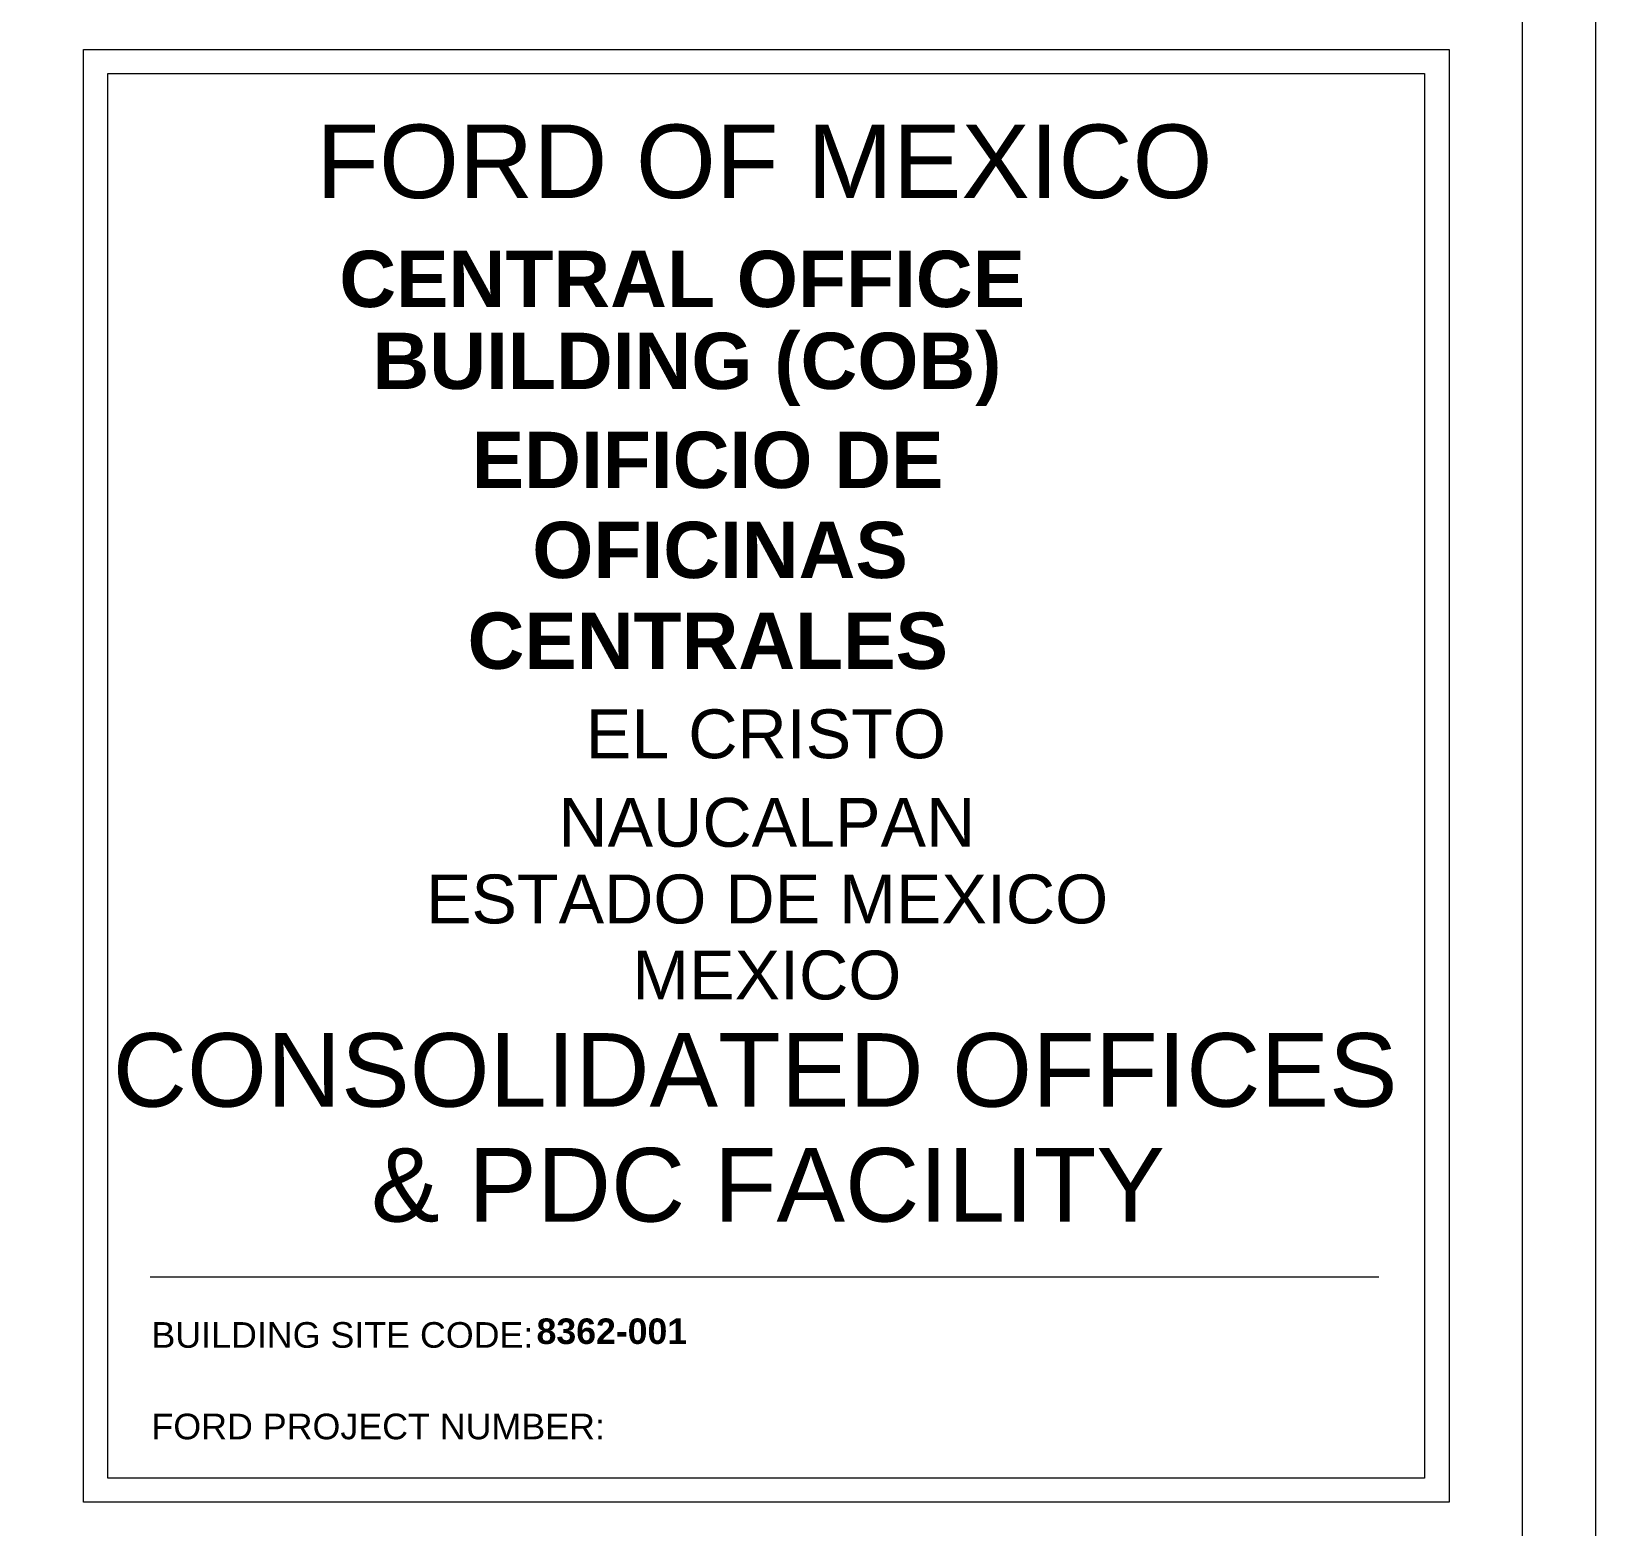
# Model space of a CAD drawing. Header units: metres. Extents: x -2 to 237, y -8 to 52.
# Drawn here: x 77.73 to 87.91, y 32.88 to 42.62 of the extents above; entities that cross this region are included whole.
import ezdxf

# ---------------------------------------------------------------- set-up
doc = ezdxf.new("R2010")
doc.units = ezdxf.units.M
doc.layers.add('pie de plano', color=7, linetype='Continuous', lineweight=0)
doc.styles.add('PDF Helvetica', font='')
doc.styles.add('PDF Helvetica Bold', font='')
doc.styles.get('PDF Helvetica').set_extended_font_data('Helvetica')
doc.styles.get('PDF Helvetica Bold').set_extended_font_data('Helvetica', bold=True)

msp = doc.modelspace()

# ---------------------------------------------------------------- linework, layer by layer
at = {"layer": 'pie de plano', "color": 7, "lineweight": 9}
msp.add_lwpolyline([(87.914, 52.159), (87.914, -7.842), (-2.09, -7.842), (-2.09, 52.159)], close=True, dxfattribs=at)
at = {"layer": 'pie de plano', "lineweight": 0}
for points in [[(87.437, -7.177), (87.437, 51.348)], [(78.504, 34.509), (86.503, 34.509)]]:
    msp.add_lwpolyline(points, dxfattribs=at)
for points in [[(86.961, 33.042), (78.069, 33.042), (78.069, 42.498), (86.961, 42.498)], [(86.8, 33.198), (78.229, 33.198), (78.229, 42.342), (86.8, 42.342)]]:
    msp.add_lwpolyline(points, close=True, dxfattribs=at)

# ---------------------------------------------------------------- texts
at = {"layer": 'pie de plano', "lineweight": 0, "attachment_point": 4}
for s, insert, char_height, style in [('FORD OF MEXICO', (79.585, 41.767), 0.4789, 'PDF Helvetica'), ('CENTRAL OFFICE', (79.735, 41.002), 0.36645, 'PDF Helvetica Bold'), ('BUILDING (COB)', (79.951, 40.416), 0.36645, 'PDF Helvetica Bold'), ('EDIFICIO DE', (80.597, 39.824), 0.36645, 'PDF Helvetica Bold'), ('OFICINAS', (80.991, 39.238), 0.3664, 'PDF Helvetica Bold'), ('CENTRALES', (80.57, 38.647), 0.3664, 'PDF Helvetica Bold'), ('EL CRISTO', (81.34, 38.041), 0.3179, 'PDF Helvetica'), ('NAUCALPAN', (81.161, 37.465), 0.3179, 'PDF Helvetica'), ('ESTADO DE MEXICO', (80.299, 36.966), 0.31793, 'PDF Helvetica'), ('MEXICO', (81.642, 36.471), 0.3179, 'PDF Helvetica'), ('CONSOLIDATED OFFICES', (78.26, 35.852), 0.47898, 'PDF Helvetica'), ('& PDC FACILITY', (79.942, 35.104), 0.47898, 'PDF Helvetica'), ('8362-001', (81.019, 34.153), 0.1661, 'PDF Helvetica Bold'), ('BUILDING SITE CODE:', (78.512, 34.129), 0.16684, 'PDF Helvetica'), ('FORD PROJECT NUMBER:', (78.512, 33.533), 0.16684, 'PDF Helvetica')]:
    msp.add_mtext(s, dxfattribs=dict(at, insert=insert, char_height=char_height, style=style))

doc.saveas('drawing.dxf')
